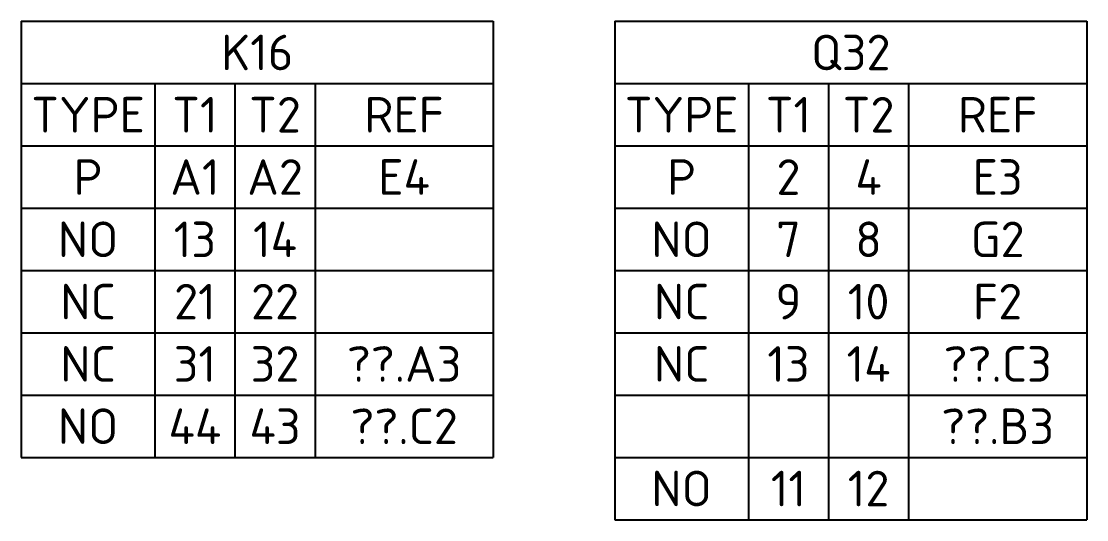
# Model space of a CAD drawing. Extents: x 0 to 556, y 1 to 306.
# Drawn here: x 210 to 281.8, y 68.9 to 102.5 of the extents above; entities that cross this region are included whole.
import ezdxf

# ---------------------------------------------------------------- set-up
doc = ezdxf.new("R2010")
doc.units = 0
doc.layers.add('XREF', color=7, linetype='Continuous')
doc.styles.add('WD_IEC', font='ISOCP2.shx', dxfattribs={"width": 1.1, "height": 2.4, "bigfont": 'whgtxt.shx'})

# ---------------------------------------------------------------- blocks, each defined once
blk = doc.blocks.new('*T28')
at = {"layer": 'XREF', "color": 0, "linetype": 'ByBlock', "lineweight": -2}
for p, q in [((0, 0), (31.8, 0)), ((0, 0), (0, -29.4)), ((31.8, 0), (31.8, -29.4)), ((0, -4.2), (31.8, -4.2)), ((9, -4.2), (9, -29.4)), ((14.4, -4.2), (14.4, -29.4)), ((19.8, -4.2), (19.8, -29.4)), ((0, -8.4), (31.8, -8.4)), ((0, -12.6), (31.8, -12.6)), ((0, -16.8), (31.8, -16.8)), ((0, -21), (31.8, -21)), ((0, -25.2), (31.8, -25.2)), ((0, -29.4), (31.8, -29.4))]:
    blk.add_line(p, q, dxfattribs=at)
at = {"layer": 'XREF', "color": 0, "linetype": 'Continuous', "char_height": 2.4, "attachment_point": 5, "style": 'WD_IEC'}
for s, insert, width in [('K16', (15.9, -2.1), 30.8), ('TYPE', (4.5, -6.3), 8), ('T1', (11.7, -6.3), 4.4), ('T2', (17.1, -6.3), 4.4), ('REF', (25.8, -6.3), 11), ('P', (4.5, -10.5), 8), ('A1', (11.7, -10.5), 4.4), ('A2', (17.1, -10.5), 4.4), ('E4', (25.8, -10.5), 11), ('NO', (4.5, -14.7), 8), ('13', (11.7, -14.7), 4.4), ('14', (17.1, -14.7), 4.4), ('NC', (4.5, -18.9), 8), ('21', (11.7, -18.9), 4.4), ('22', (17.1, -18.9), 4.4), ('NC', (4.5, -23.1), 8), ('31', (11.7, -23.1), 4.4), ('32', (17.1, -23.1), 4.4), ('??.A3', (25.8, -23.1), 11), ('NO', (4.5, -27.3), 8), ('44', (11.7, -27.3), 4.4), ('43', (17.1, -27.3), 4.4), ('??.C2', (25.8, -27.3), 11)]:
    blk.add_mtext(s, dxfattribs=dict(at, insert=insert, width=width))
blk = doc.blocks.new('*T33')
at = {"layer": 'XREF', "color": 0, "linetype": 'ByBlock', "lineweight": -2}
for p, q in [((0, 0), (31.8, 0)), ((0, 0), (0, -33.6)), ((31.8, 0), (31.8, -33.6)), ((0, -4.2), (31.8, -4.2)), ((9, -4.2), (9, -33.6)), ((14.4, -4.2), (14.4, -33.6)), ((19.8, -4.2), (19.8, -33.6)), ((0, -8.4), (31.8, -8.4)), ((0, -12.6), (31.8, -12.6)), ((0, -16.8), (31.8, -16.8)), ((0, -21), (31.8, -21)), ((0, -25.2), (31.8, -25.2)), ((0, -29.4), (31.8, -29.4)), ((0, -33.6), (31.8, -33.6))]:
    blk.add_line(p, q, dxfattribs=at)
at = {"layer": 'XREF', "color": 0, "linetype": 'Continuous', "char_height": 2.4, "attachment_point": 5, "style": 'WD_IEC'}
for s, insert, width in [('Q32', (15.9, -2.1), 30.8), ('TYPE', (4.5, -6.3), 8), ('T1', (11.7, -6.3), 4.4), ('T2', (17.1, -6.3), 4.4), ('REF', (25.8, -6.3), 11), ('P', (4.5, -10.5), 8), ('2', (11.7, -10.5), 4.4), ('4', (17.1, -10.5), 4.4), ('E3', (25.8, -10.5), 11), ('NO', (4.5, -14.7), 8), ('7', (11.7, -14.7), 4.4), ('8', (17.1, -14.7), 4.4), ('G2', (25.8, -14.7), 11), ('NC', (4.5, -18.9), 8), ('9', (11.7, -18.9), 4.4), ('10', (17.1, -18.9), 4.4), ('F2', (25.8, -18.9), 11), ('NC', (4.5, -23.1), 8), ('13', (11.7, -23.1), 4.4), ('14', (17.1, -23.1), 4.4), ('??.C3', (25.8, -23.1), 11), ('??.B3', (25.8, -27.3), 11), ('NO', (4.5, -31.5), 8), ('11', (11.7, -31.5), 4.4), ('12', (17.1, -31.5), 4.4)]:
    blk.add_mtext(s, dxfattribs=dict(at, insert=insert, width=width))

msp = doc.modelspace()

# ---------------------------------------------------------------- block references
for name, p in [('*T28', (210, 102.5)), ('*T33', (250, 102.5))]:
    msp.add_blockref(name, p)

doc.saveas('drawing.dxf')
